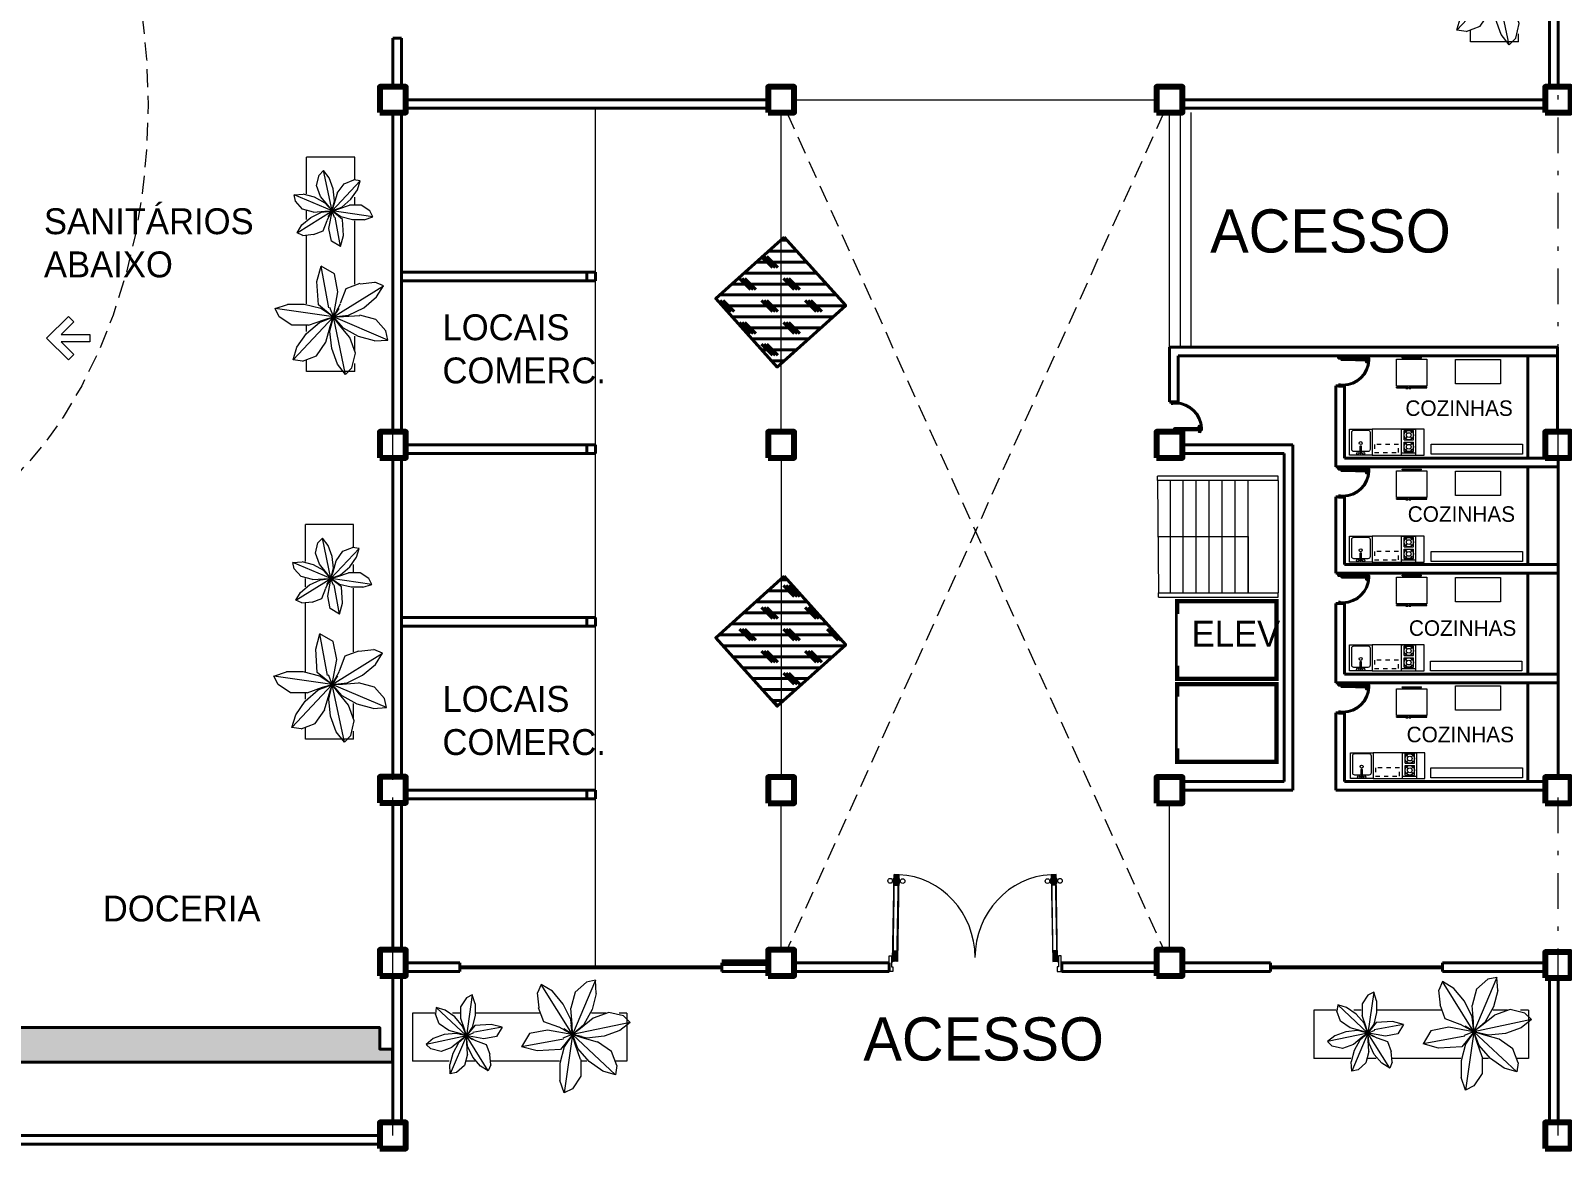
# Model space of a CAD drawing. Header units: millimetres. Extents: x 202 to 406, y -88 to 148.
# Drawn here: x 257.77 to 293.26, y 98.84 to 124.74 of the extents above; entities that cross this region are included whole.
import ezdxf

# ---------------------------------------------------------------- set-up
doc = ezdxf.new("R2010")
doc.units = ezdxf.units.MM
doc.header["$LTSCALE"] = 0.065
doc.linetypes.add('DASHDOT', pattern=[25.4, 12.7, -6.35, 0, -6.35])
doc.linetypes.add('DASHED2', pattern=[9.525, 6.35, -3.175])
doc.layers.get('0').update_dxf_attribs({"lineweight": 0})
for name, color, linetype, lineweight in [('accesos', 80, 'Continuous', 15), ('cajon', 6, 'Continuous', 13), ('COLUMNA', 231, 'Continuous', 80), ('EDIFICIOS', 5, 'Continuous', 90), ('ejes', 1, 'DASHDOT', 0), ('muebles', 140, 'Continuous', 0), ('muros', 50, 'Continuous', 40), ('PISOS', 56, 'Continuous', 0), ('proyeccion', 220, 'DASHED2', 5), ('rampa', 8, 'Continuous', 5)]:
    doc.layers.add(name, color=color, linetype=linetype, lineweight=lineweight)
doc.layers.add('AUXILIAR', color=1, linetype='Continuous')

# ---------------------------------------------------------------- blocks, each defined once
blk = doc.blocks.new('jardin04')
at = {"linetype": 'Continuous'}
for p, q in [((-1.491, 0.915), (-1.298, 1.205)), ((-1.298, -0.051), (-1.105, 1.302)), ((-1.298, 1.205), (-1.105, 1.302)), ((-1.105, 1.302), (-1.008, 1.012)), ((-2.327, 0.669), (-2.295, 0.883)), ((-2.295, 0.883), (-1.298, -0.051)), ((-2.295, 0.883), (-2.003, 0.796)), ((-2.003, 0.796), (-1.686, 0.574)), ((-1.491, 0.529), (-1.491, 0.915)), ((-1.008, 0.625), (-1.008, 1.012)), ((0.591, 0.655), (0.651, 0.793)), ((0.651, 0.793), (1.156, -0.019)), ((0.651, 0.793), (0.833, 0.681)), ((1.156, -0.019), (1.531, 0.861)), ((1.2, 0.669), (1.383, 0.83)), ((1.383, 0.83), (1.531, 0.861)), ((1.531, 0.861), (1.544, 0.647)), ((-2.563, 0.57), (-2.304, 0.57)), ((-2.563, -0.547), (-2.563, 0.57)), ((-2.327, 0.669), (-2.201, 0.345)), ((-1.686, 0.574), (-1.425, 0.273)), ((-1.636, 0.57), (-1.484, 0.57)), ((-1.489, 0.53), (-1.365, 0.174)), ((-1.105, 0.239), (-1.008, 0.625)), ((-0.998, 0.57), (0.597, 0.57)), ((0.591, 0.655), (0.617, 0.412)), ((0.609, 0.414), (0.693, 0.188)), ((0.833, 0.681), (1.007, 0.474)), ((0.962, 0.57), (1.159, 0.57)), ((1.007, 0.474), (1.129, 0.223)), ((1.13, 0.408), (1.2, 0.669)), ((1.132, 0.408), (1.151, 0.146)), ((1.339, 0.142), (1.474, 0.386)), ((1.474, 0.386), (1.544, 0.647)), ((1.554, 0.57), (2.405, 0.57)), ((2.405, -0.547), (2.405, 0.57)), ((-2.201, 0.345), (-1.884, 0.123)), ((-2.033, -0.01), (-1.637, 0.031)), ((-1.883, 0.126), (-1.522, 0.023)), ((-1.637, 0.031), (-1.298, -0.051)), ((-1.522, 0.023), (-1.302, -0.048)), ((-1.425, 0.273), (-1.298, -0.051)), ((-1.378, 0.15), (-1.298, -0.051)), ((-1.365, 0.174), (-1.298, -0.046)), ((-1.298, -0.051), (-1.105, 0.239)), ((-1.298, -0.051), (-1.179, 0.129)), ((-1.293, -0.051), (-1.079, 0.036)), ((-1.284, -0.025), (-1.02, 0.298)), ((-1.092, 0.056), (-0.122, 0.234)), ((-1.02, 0.298), (-0.481, 0.33)), ((-0.481, 0.33), (-0.122, 0.234)), ((-0.302, -0.073), (-0.122, 0.234)), ((0.458, -0.004), (0.751, 0.053)), ((0.693, 0.188), (0.936, 0.098)), ((0.751, 0.053), (1.179, -0.026)), ((0.942, 0.098), (1.156, -0.019)), ((1.018, 0.072), (1.154, -0.016)), ((1.023, 0.053), (1.156, -0.019)), ((1.129, 0.223), (1.156, -0.019)), ((1.138, 0.131), (1.156, -0.019)), ((1.151, 0.146), (1.157, -0.016)), ((1.156, -0.019), (2.092, 0.178)), ((1.156, -0.019), (1.339, 0.142)), ((1.156, -0.019), (1.269, 0.081)), ((1.159, -0.018), (1.288, 0.079)), ((1.288, 0.079), (1.492, 0.246)), ((1.491, 0.247), (1.745, 0.34)), ((1.67, -0.048), (1.924, 0.045)), ((1.745, 0.34), (1.982, 0.282)), ((1.924, 0.045), (2.092, 0.178)), ((1.982, 0.282), (2.092, 0.178)), ((-2.635, -0.332), (-1.298, -0.051)), ((-2.635, -0.332), (-2.396, -0.142)), ((-2.635, -0.332), (-2.479, -0.481)), ((-2.396, -0.142), (-2.033, -0.01)), ((-1.835, -1.308), (-1.298, -0.051)), ((-1.779, -0.429), (-1.487, -0.191)), ((-1.753, -0.629), (-1.56, -0.281)), ((-1.56, -0.281), (-1.298, -0.051)), ((-1.508, -0.001), (-1.298, -0.051)), ((-1.487, -0.191), (-1.303, -0.052)), ((-1.46, -0.194), (-1.298, -0.051)), ((-1.331, -0.041), (-0.721, -0.154)), ((-1.3, -0.056), (-1.292, -0.286)), ((-1.298, -0.051), (-0.577, -1.212)), ((-1.298, -0.051), (-1.274, -0.266)), ((-1.298, -0.051), (-1.26, -0.397)), ((-1.298, -0.051), (-1.108, -0.154)), ((-1.298, -0.051), (-0.993, -0.218)), ((-1.296, -0.055), (-1.102, -0.181)), ((-1.292, -0.286), (-1.264, -0.661)), ((-0.984, -0.218), (-0.637, -0.347)), ((-0.721, -0.154), (-0.302, -0.073)), ((-0.637, -0.347), (-0.517, -0.67)), ((0.332, -0.218), (0.458, -0.004)), ((0.332, -0.218), (1.011, -0.094)), ((0.332, -0.218), (0.584, -0.286)), ((0.584, -0.286), (0.961, -0.263)), ((0.953, -0.492), (1.02, -0.222)), ((0.961, -0.263), (1.145, -0.037)), ((1.002, -0.079), (1.152, -0.019)), ((1.02, -0.966), (1.156, -0.019)), ((1.02, -0.222), (1.156, -0.019)), ((1.072, -0.145), (1.156, -0.019)), ((1.155, -0.022), (1.203, -0.177)), ((1.156, -0.019), (1.854, -0.673)), ((1.156, -0.019), (1.244, -0.246)), ((1.156, -0.019), (1.211, -0.16)), ((1.156, -0.019), (1.393, -0.077)), ((1.156, -0.019), (1.303, -0.054)), ((1.158, -0.021), (1.312, -0.071)), ((1.203, -0.177), (1.289, -0.425)), ((1.244, -0.246), (1.427, -0.457)), ((1.312, -0.071), (1.565, -0.143)), ((1.393, -0.077), (1.67, -0.048)), ((1.566, -0.141), (1.787, -0.296)), ((1.787, -0.296), (1.876, -0.523)), ((-2.563, -0.547), (-2.38, -0.547)), ((-2.479, -0.481), (-2.14, -0.563)), ((-2.14, -0.563), (-1.777, -0.431)), ((-2.076, -0.547), (-1.742, -0.547)), ((-1.853, -1.003), (-1.753, -0.629)), ((-1.362, -1.034), (-1.262, -0.661)), ((-1.26, -0.397), (-1.086, -0.755)), ((-0.542, -0.547), (0.931, -0.547)), ((-0.529, -0.667), (-0.491, -1.013)), ((0.953, -0.763), (0.953, -0.492)), ((1.156, -0.898), (1.291, -0.695)), ((1.291, -0.695), (1.291, -0.425)), ((1.311, -0.547), (1.478, -0.547)), ((1.427, -0.457), (1.649, -0.612)), ((1.649, -0.612), (1.854, -0.673)), ((1.854, -0.673), (1.876, -0.523)), ((1.889, -0.547), (2.405, -0.547)), ((-1.853, -1.003), (-1.835, -1.308)), ((-1.623, -1.264), (-1.362, -1.034)), ((-1.086, -0.755), (-0.837, -1.052)), ((-0.837, -1.052), (-0.577, -1.212)), ((-0.577, -1.212), (-0.491, -1.013)), ((0.953, -0.763), (1.02, -0.966)), ((1.02, -0.966), (1.156, -0.898)), ((-1.835, -1.308), (-1.623, -1.264))]:
    blk.add_line(p, q, dxfattribs=at)
blk = doc.blocks.new('Elev')
at = {"layer": 'muebles'}
for p, q in [((-0.079, 0.097), (-0.079, 1.897)), ((-0.049, 0.097), (-0.049, 1.897))]:
    blk.add_line(p, q, dxfattribs=at)
at = {"layer": 'muebles', "const_width": 0.1}
blk.add_lwpolyline([(-0.079, 0.406), (-0.079, 0.097), (-2.379, 0.097), (-2.379, 1.897), (-0.079, 1.897), (-0.079, 1.604)], dxfattribs=at)
blk = doc.blocks.new('Flechau')
at = {"layer": 'AUXILIAR', "color": 0, "linetype": 'ByBlock'}
blk.add_lwpolyline([(0.899, 0.194, 0, 0.1, 0), (0.899, 0.294, 0, 0, 0), (0.899, 1.154, 0, 0, 0), (0.999, 1.054, 0, 0, 0), (-0.101, 1.054, 0, 0, 0), (-0.001, 1.154, 0, 0, 0), (-0.001, -0.005, 0, 0, 0)], format="xyseb", dxfattribs=at)
blk = doc.blocks.new('Puer05pl')
at = {"color": 7}
for p, q in [((-0.86, 0.775), (-0.872, 0.775)), ((-0.864, -0.039), (-0.848, 0.83)), ((-0.861, 0.741), (-0.86, 0.793)), ((-0.855, 0.793), (-0.86, 0.793)), ((-0.813, 0.829), (-0.849, 0.761)), ((-0.825, 0.829), (-0.849, 0.784)), ((-0.808, 0.816), (-0.849, 0.737)), ((-0.837, 0.83), (-0.848, 0.808)), ((-0.809, 0.793), (-0.844, 0.725)), ((-0.809, 0.769), (-0.832, 0.725)), ((-0.824, -0.04), (-0.808, 0.829)), ((-0.802, 0.792), (-0.797, 0.792)), ((-0.798, 0.74), (-0.797, 0.792)), ((-0.797, 0.774), (-0.786, 0.774)), ((0.797, 0.774), (0.786, 0.774)), ((0.798, 0.74), (0.797, 0.792)), ((0.802, 0.792), (0.797, 0.792)), ((0.824, -0.04), (0.808, 0.829)), ((0.808, 0.816), (0.849, 0.737)), ((0.809, 0.793), (0.844, 0.725)), ((0.809, 0.769), (0.832, 0.725)), ((0.813, 0.829), (0.849, 0.761)), ((0.825, 0.829), (0.849, 0.784)), ((0.837, 0.83), (0.848, 0.808)), ((0.864, -0.039), (0.848, 0.83)), ((0.855, 0.793), (0.86, 0.793)), ((0.861, 0.741), (0.86, 0.793)), ((0.86, 0.775), (0.872, 0.775)), ((-0.861, 0.759), (-0.872, 0.76)), ((-0.856, 0.741), (-0.861, 0.741)), ((-0.85, 0.725), (-0.81, 0.724)), ((-0.809, 0.746), (-0.821, 0.725)), ((-0.803, 0.74), (-0.798, 0.74)), ((-0.798, 0.758), (-0.786, 0.758)), ((0.798, 0.758), (0.786, 0.758)), ((0.803, 0.74), (0.798, 0.74)), ((0.809, 0.746), (0.821, 0.725)), ((0.85, 0.725), (0.81, 0.724)), ((0.856, 0.741), (0.861, 0.741)), ((0.861, 0.759), (0.872, 0.76)), ((-0.863, 0.006), (-0.841, -0.04)), ((-0.862, 0.053), (-0.824, -0.028)), ((-0.862, 0.029), (-0.829, -0.04)), ((-0.856, 0.065), (-0.823, -0.004)), ((-0.845, 0.065), (-0.823, 0.019)), ((-0.833, 0.065), (-0.822, 0.043)), ((0.833, 0.065), (0.822, 0.043)), ((0.845, 0.065), (0.823, 0.019)), ((0.856, 0.065), (0.823, -0.004)), ((0.862, 0.053), (0.824, -0.028)), ((0.862, 0.029), (0.829, -0.04)), ((0.863, 0.006), (0.841, -0.04)), ((-0.912, -0.01), (-0.906, -0.01)), ((-0.912, -0.115), (-0.906, -0.115)), ((-0.863, -0.017), (-0.853, -0.04)), ((0.863, -0.017), (0.853, -0.04)), ((0.912, -0.01), (0.906, -0.01)), ((0.912, -0.115), (0.906, -0.115))]:
    blk.add_line(p, q, dxfattribs=at)
for points in [[(-0.802, 0.829), (-0.818, -0.04), (-0.87, -0.039), (-0.854, 0.83), (-0.802, 0.829), (-0.854, 0.83)], [(0.802, 0.829), (0.818, -0.04), (0.87, -0.039), (0.854, 0.83), (0.802, 0.829), (0.854, 0.83)], [(-0.862, 0.065), (-0.822, 0.065)], [(0.862, 0.065), (0.822, 0.065)]]:
    blk.add_lwpolyline(points, dxfattribs=at)
for points in [[(-0.866, -0.094), (-0.866, -0.141), (-0.906, -0.141), (-0.906, 0.016), (-0.879, 0.016), (-0.879, -0.094)], [(0.866, -0.094), (0.866, -0.141), (0.906, -0.141), (0.906, 0.016), (0.879, 0.016), (0.879, -0.094)]]:
    blk.add_lwpolyline(points, close=True)
for centre, radius in [((-0.895, 0.768), 0.0239), ((-0.763, 0.765), 0.0239), ((0.763, 0.765), 0.0239), ((0.895, 0.768), 0.0239), ((-0.874, -0.042), 0.00473), ((0.874, -0.042), 0.00473)]:
    blk.add_circle(centre, radius, dxfattribs=at)
for centre, start, end in [((-0.837, -0.008), 0.5355, 87.5499), ((0.837, -0.008), 92.4501, 179.4645)]:
    blk.add_arc(centre, 0.838, start, end, dxfattribs=at)
for p in [(-0.912, -0.141), (0.912, -0.141)]:
    blk.add_point(p, dxfattribs=at)
blk = doc.blocks.new('LLAVES')
at = {"color": 0, "linetype": 'ByBlock'}
for p, q in [((0.015, 0.005), (0.015, -0.005)), ((0.095, 0.01), (0.02, 0.01)), ((0.1, -0.005), (0.1, 0.005)), ((0.02, -0.01), (0.095, -0.01))]:
    blk.add_line(p, q, dxfattribs=at)
for centre in [(0.013, 0.035), (0.013, -0.035)]:
    blk.add_circle(centre, 0.013, dxfattribs=at)
for centre, start, end in [((0.02, 0.005), 90, 180), ((0.095, 0.005), 0, 90), ((0.02, -0.005), 180, 270), ((0.095, -0.005), 270, 360)]:
    blk.add_arc(centre, 0.005, start, end, dxfattribs=at)
blk = doc.blocks.new('Mukoint')
at = {"linetype": 'ByBlock'}
for p, q in [((-0.679, 0.298), (-0.679, -0.302)), ((-0.343, 0.298), (-0.679, 0.298)), ((-0.343, 0.243), (-0.679, 0.243)), ((-0.343, 0.298), (-0.343, -0.302)), ((-0.343, -0.302), (-0.679, -0.302))]:
    blk.add_line(p, q, dxfattribs=at)
at = {"color": 7, "linetype": 'ByBlock'}
for p, q in [((-0.625, 0.216), (-0.625, -0.002)), ((-0.406, 0.216), (-0.625, 0.216)), ((-0.593, 0.184), (-0.554, 0.145)), ((-0.554, 0.068), (-0.593, 0.029)), ((-0.438, 0.184), (-0.477, 0.145)), ((-0.477, 0.068), (-0.438, 0.029)), ((-0.406, 0.216), (-0.406, -0.002)), ((-0.406, -0.002), (-0.625, -0.002)), ((-0.406, -0.057), (-0.625, -0.057)), ((-0.625, -0.057), (-0.625, -0.275)), ((-0.406, -0.275), (-0.625, -0.275)), ((-0.593, -0.089), (-0.554, -0.128)), ((-0.554, -0.205), (-0.593, -0.243)), ((-0.438, -0.089), (-0.477, -0.128)), ((-0.477, -0.205), (-0.438, -0.243)), ((-0.406, -0.057), (-0.406, -0.275))]:
    blk.add_line(p, q, dxfattribs=at)
for points in [[(-0.867, -0.302), (0.333, -0.302), (0.333, 0.298), (-0.867, 0.298)], [(0.333, 0.298), (0.858, 0.298), (0.858, -0.302), (0.333, -0.302)]]:
    blk.add_lwpolyline(points, close=True)
at = {"linetype": 'DASHED2', "ltscale": 0.1}
blk.add_lwpolyline([(0.282, 0.24), (-0.274, 0.24), (-0.274, 0.05), (0.282, 0.05)], close=True, dxfattribs=at)
at = {"color": 7, "linetype": 'ByBlock'}
blk.add_lwpolyline([(0.618, 0.218), (0.758, 0.218, -0.414214), (0.808, 0.168), (0.808, -0.23, -0.414214), (0.758, -0.28), (0.433, -0.28, -0.414214), (0.383, -0.23), (0.383, 0.168, -0.414214), (0.433, 0.218), (0.579, 0.218)], format="xyb", dxfattribs=at)
for centre, radius in [((-0.515, 0.107), 0.109), ((-0.515, 0.107), 0.0545), ((0.6, 0.021), 0.0341), ((-0.515, -0.166), 0.109), ((-0.515, -0.166), 0.0545)]:
    blk.add_circle(centre, radius, dxfattribs=at)
at = {"color": 7, "linetype": 'ByBlock', "xscale": 2, "yscale": 2, "zscale": 2, "rotation": 270}
blk.add_blockref('LLAVES', (0.599, 0.288), dxfattribs=at)
blk = doc.blocks.new('Puer04pl')
at = {"color": 0}
for p, q in [((0.038, 0.773), (0.028, 0.773)), ((0.039, 0.787), (0.029, 0.787)), ((0.036, 0.092), (0.049, 0.833)), ((0.038, 0.758), (0.039, 0.802)), ((0.043, 0.758), (0.038, 0.758)), ((0.043, 0.802), (0.039, 0.802)), ((0.079, 0.833), (0.048, 0.775)), ((0.083, 0.822), (0.048, 0.755)), ((0.048, 0.744), (0.082, 0.743)), ((0.069, 0.833), (0.049, 0.795)), ((0.059, 0.833), (0.049, 0.815)), ((0.083, 0.802), (0.052, 0.744)), ((0.082, 0.782), (0.062, 0.744)), ((0.07, 0.092), (0.083, 0.833)), ((0.082, 0.762), (0.072, 0.744)), ((0.087, 0.757), (0.092, 0.757)), ((0.088, 0.801), (0.092, 0.801)), ((0.092, 0.757), (0.092, 0.801)), ((0.092, 0.786), (0.102, 0.786)), ((0.092, 0.772), (0.102, 0.772)), ((0.036, 0.131), (0.055, 0.092)), ((0.036, 0.111), (0.045, 0.092)), ((0.037, 0.171), (0.07, 0.102)), ((0.037, 0.151), (0.065, 0.092)), ((0.042, 0.182), (0.07, 0.122)), ((0.052, 0.181), (0.071, 0.142)), ((0.062, 0.181), (0.071, 0.162))]:
    blk.add_line(p, q, dxfattribs=at)
for p, q in [((-0.006, 0.117), (0, 0.117)), ((-0.006, 0.028), (0, 0.028)), ((0.8, 0.117), (0.795, 0.117)), ((0.8, 0.028), (0.795, 0.028))]:
    blk.add_line(p, q)
for points in [[(0.089, 0.833), (0.075, 0.092), (0.03, 0.092), (0.044, 0.833), (0.089, 0.833), (0.044, 0.833)], [(0.037, 0.182), (0.071, 0.181)]]:
    blk.add_lwpolyline(points, dxfattribs=at)
for points in [[(0.034, 0.046), (0.034, 0.006), (0, 0.006), (0, 0.14), (0.022, 0.14), (0.022, 0.046)], [(0.761, 0.006), (0.761, 0.046), (0.772, 0.046), (0.772, 0.14), (0.795, 0.14), (0.795, 0.006)]]:
    blk.add_lwpolyline(points, close=True)
for centre, radius in [((0.009, 0.781), 0.0204), ((0.121, 0.778), 0.0204), ((0.027, 0.09), 0.00403)]:
    blk.add_circle(centre, radius, dxfattribs=at)
blk.add_arc((0.058, 0.119), 0.714, 0.5355, 87.5499, dxfattribs=at)
blk.add_point((-0.006, 0.006))
blk = doc.blocks.new('Muko07pl')
at = {"color": 0, "linetype": 'ByBlock'}
for p, q in [((-0.224, 0), (0.224, 0)), ((-0.224, -0.016), (-0.224, 0)), ((0.224, -0.016), (0.224, 0)), ((-0.354, -0.044), (0.354, -0.044)), ((-0.354, -0.664), (-0.354, -0.044)), ((-0.224, -0.018), (0.224, -0.018)), ((0.354, -0.044), (0.354, -0.664)), ((0.354, -0.664), (-0.354, -0.664)), ((-0.354, -0.686), (-0.089, -0.686)), ((-0.354, -0.702), (-0.354, -0.686)), ((-0.354, -0.702), (-0.089, -0.702)), ((-0.138, -0.702), (-0.089, -0.702)), ((-0.138, -0.717), (-0.138, -0.702)), ((-0.089, -0.702), (-0.089, -0.686)), ((-0.089, -0.717), (-0.089, -0.702)), ((-0.066, -0.686), (0.354, -0.686)), ((-0.066, -0.702), (-0.066, -0.686)), ((-0.066, -0.717), (-0.066, -0.702)), ((-0.066, -0.702), (-0.017, -0.702)), ((-0.066, -0.702), (0.354, -0.702)), ((-0.017, -0.717), (-0.017, -0.702)), ((0.354, -0.702), (0.354, -0.686)), ((-0.138, -0.717), (-0.089, -0.717)), ((-0.066, -0.717), (-0.017, -0.717))]:
    blk.add_line(p, q, dxfattribs=at)

msp = doc.modelspace()

# ---------------------------------------------------------------- hatches: boundary and pattern name
at = {"layer": 'muros'}
h = msp.add_hatch(dxfattribs=at)
h.set_pattern_fill('CORK', color=256, scale=0.08, style=0)
h.set_pattern_definition([(0, (0, 0), (0, 0.254), []), (135, (0.127, -0.127), (-0.5080002, -0.5080002), [0.3592104, -0.3592104]), (135, (0.1905, -0.127), (-0.5080002, -0.5080002), [0.3592104, -0.3592104]), (135, (0.254, -0.127), (-0.5080002, -0.5080002), [0.3592104, -0.3592104])])
h.paths.add_polyline_path([(275.159, 119.896), (273.643, 118.533), (275.069, 116.947), (275.159, 117.028)])
h.paths.add_polyline_path([(275.228, 119.958), (275.159, 119.896), (275.159, 117.028), (276.654, 118.371)])
h.paths.add_polyline_path([(275.159, 112.039), (273.643, 110.676), (275.069, 109.09), (275.159, 109.171)])
h.paths.add_polyline_path([(275.228, 112.1), (275.159, 112.039), (275.159, 109.171), (276.654, 110.514)])
msp.add_hatch(color=256, dxfattribs=at).paths.add_polyline_path([(257.459, 101.644), (257.459, 101.144), (257.159, 101.144), (257.159, 100.844), (266.156, 100.844), (266.157, 101.144), (265.859, 101.144), (265.859, 101.644)])

# ---------------------------------------------------------------- linework, layer by layer
for p, q in [((275.159, 115.444), (275.159, 122.844)), ((275.159, 114.844), (275.159, 107.444)), ((275.159, 103.444), (275.159, 106.844)), ((267.715, 103.074), (273.786, 103.074)), ((267.715, 103.044), (273.786, 103.044)), ((267.715, 103.014), (273.786, 103.014)), ((286.5, 103.074), (290.479, 103.074)), ((286.5, 103.044), (290.479, 103.044)), ((286.5, 103.014), (290.479, 103.014))]:
    msp.add_line(p, q)
at = {"color": 0, "linetype": 'ByBlock'}
msp.add_lwpolyline([(258.475, 117.7), (259.139, 117.7), (259.139, 117.532), (258.475, 117.532), (258.769, 117.238), (258.643, 117.112), (258.139, 117.616), (258.643, 118.12), (258.769, 117.994)], close=True, dxfattribs=at)
at = {"layer": 'accesos'}
for p, q in [((286.677, 114.42), (283.877, 114.42)), ((283.877, 114.32), (283.877, 114.42)), ((283.877, 114.32), (283.9, 111.72)), ((286.677, 114.32), (283.877, 114.32)), ((284.177, 111.72), (284.177, 114.32)), ((284.477, 111.72), (284.477, 114.32)), ((284.777, 111.72), (284.777, 114.32)), ((284.777, 111.72), (284.777, 114.32)), ((285.077, 111.72), (285.077, 114.32)), ((285.377, 111.72), (285.377, 114.32)), ((285.677, 111.72), (285.677, 114.32)), ((285.977, 113.02), (285.977, 114.32)), ((285.977, 111.72), (285.977, 114.32)), ((286.677, 114.32), (286.677, 114.42)), ((286.677, 114.32), (286.677, 111.72)), ((283.877, 113.02), (285.977, 113.02)), ((285.977, 113.02), (285.977, 111.72)), ((283.9, 111.62), (283.9, 111.72)), ((283.9, 111.72), (286.677, 111.72)), ((283.9, 111.62), (286.677, 111.62)), ((286.677, 111.62), (286.677, 111.72))]:
    msp.add_line(p, q, dxfattribs=at)
at = {"layer": 'COLUMNA'}
for points in [[(265.859, 122.844), (266.459, 122.844), (266.459, 123.444), (265.859, 123.444)], [(274.859, 122.844), (275.459, 122.844), (275.459, 123.444), (274.859, 123.444)], [(283.859, 122.844), (284.459, 122.844), (284.459, 123.444), (283.859, 123.444)], [(292.859, 122.844), (293.459, 122.844), (293.459, 123.444), (292.859, 123.444)], [(265.859, 114.844), (266.459, 114.844), (266.459, 115.444), (265.859, 115.444)], [(274.859, 114.844), (275.459, 114.844), (275.459, 115.444), (274.859, 115.444)], [(283.859, 114.844), (284.459, 114.844), (284.459, 115.444), (283.859, 115.444)], [(283.859, 114.844), (284.459, 114.844), (284.459, 115.444), (283.859, 115.444)], [(292.859, 114.844), (293.459, 114.844), (293.459, 115.444), (292.859, 115.444)], [(265.859, 106.851), (266.459, 106.851), (266.459, 107.451), (265.859, 107.451)], [(274.859, 106.844), (275.459, 106.844), (275.459, 107.444), (274.859, 107.444)], [(283.859, 106.844), (284.459, 106.844), (284.459, 107.444), (283.859, 107.444)], [(292.859, 106.844), (293.459, 106.844), (293.459, 107.444), (292.859, 107.444)], [(265.859, 102.844), (266.459, 102.844), (266.459, 103.444), (265.859, 103.444)], [(274.859, 102.844), (275.459, 102.844), (275.459, 103.444), (274.859, 103.444)], [(283.859, 102.844), (284.459, 102.844), (284.459, 103.444), (283.859, 103.444)], [(292.859, 102.794), (293.459, 102.794), (293.459, 103.394), (292.859, 103.394)], [(265.859, 98.844), (266.459, 98.844), (266.459, 99.444), (265.859, 99.444)], [(292.859, 98.844), (293.459, 98.844), (293.459, 99.444), (292.859, 99.444)]]:
    msp.add_lwpolyline(points, close=True, dxfattribs=at)
at = {"layer": 'EDIFICIOS'}
msp.add_line((274.859, 103.144), (273.786, 103.144), dxfattribs=at)
at = {"layer": 'ejes'}
for p, q in [((293.159, 99.144), (293.159, 131.712)), ((266.159, 99.144), (266.159, 121.905))]:
    msp.add_line(p, q, dxfattribs=at)
at = {"layer": 'muebles'}
for p, q in [((275.459, 123.144), (275.459, 123.144)), ((275.459, 123.144), (283.859, 123.144)), ((284.159, 116.144), (284.159, 122.844)), ((284.409, 117.411), (284.409, 122.844)), ((284.659, 117.411), (284.659, 122.844)), ((284.159, 103.444), (284.159, 106.844))]:
    msp.add_line(p, q, dxfattribs=at)
for points in [[(290.785, 117.125), (291.828, 117.125), (291.828, 116.561), (290.785, 116.561)], [(290.217, 115.158), (292.338, 115.158), (292.338, 114.927), (290.217, 114.927)], [(290.785, 114.539), (291.828, 114.539), (291.828, 113.975), (290.785, 113.975)], [(290.217, 112.676), (292.338, 112.676), (292.338, 112.445), (290.217, 112.445)], [(290.785, 112.075), (291.828, 112.075), (291.828, 111.511), (290.785, 111.511)], [(290.201, 110.137), (292.322, 110.137), (292.322, 109.907), (290.201, 109.907)], [(290.785, 109.563), (291.828, 109.563), (291.828, 108.999), (290.785, 108.999)], [(290.211, 107.662), (292.333, 107.662), (292.333, 107.431), (290.211, 107.431)]]:
    msp.add_lwpolyline(points, close=True, dxfattribs=at)
at = {"layer": 'muros'}
for p, q in [((292.959, 130.844), (292.959, 123.444)), ((293.159, 130.844), (293.159, 123.444)), ((266.159, 123.444), (266.159, 124.57)), ((266.159, 124.57), (266.359, 124.57)), ((266.359, 123.444), (266.359, 124.57)), ((266.159, 122.603), (266.159, 122.844)), ((266.359, 122.603), (266.359, 122.844)), ((266.459, 123.144), (274.859, 123.144)), ((266.459, 122.944), (274.859, 122.944)), ((284.459, 123.144), (292.859, 123.144)), ((284.459, 122.944), (292.859, 122.944)), ((266.159, 115.444), (266.159, 122.603)), ((266.359, 115.444), (266.359, 122.603)), ((266.359, 119.144), (270.859, 119.144)), ((266.359, 118.944), (270.859, 118.944)), ((270.659, 118.944), (270.659, 119.144)), ((270.859, 118.944), (270.859, 119.144)), ((284.159, 117.411), (284.159, 117.211)), ((288.013, 117.411), (284.159, 117.411)), ((284.159, 116.144), (284.159, 117.211)), ((284.359, 116.144), (284.359, 117.211)), ((288.013, 117.211), (284.359, 117.211)), ((288.013, 117.411), (288.213, 117.411)), ((288.013, 117.211), (293.145, 117.211)), ((288.213, 117.411), (293.145, 117.411)), ((292.459, 117.211), (292.459, 114.839)), ((293.145, 117.411), (293.145, 115.444)), ((288.013, 114.839), (288.013, 116.511)), ((288.013, 116.511), (288.213, 116.511)), ((288.213, 114.839), (288.213, 116.511)), ((284.159, 116.144), (284.359, 116.144)), ((266.159, 115.444), (266.159, 115.841)), ((266.459, 115.144), (270.859, 115.144)), ((270.659, 114.944), (270.659, 115.144)), ((270.859, 114.944), (270.859, 115.144)), ((284.459, 115.144), (287.013, 115.144)), ((287.013, 115.144), (287.013, 107.144)), ((266.159, 107.451), (266.159, 114.844)), ((266.159, 107.451), (266.159, 114.844)), ((266.359, 107.451), (266.359, 114.844)), ((266.459, 114.944), (270.859, 114.944)), ((284.459, 114.944), (286.813, 114.944)), ((286.813, 114.944), (286.813, 107.344)), ((288.013, 114.839), (288.013, 114.639)), ((288.013, 114.639), (288.213, 114.639)), ((288.213, 114.839), (293.145, 114.839)), ((288.213, 114.639), (293.145, 114.639)), ((292.459, 114.639), (292.459, 112.371)), ((293.159, 114.844), (293.159, 107.444)), ((288.013, 113.939), (288.013, 112.171)), ((288.013, 113.939), (288.213, 113.939)), ((288.213, 113.939), (288.213, 112.371)), ((288.013, 112.171), (288.213, 112.171)), ((288.213, 112.371), (293.145, 112.371)), ((288.213, 112.171), (293.145, 112.171)), ((292.459, 112.171), (292.459, 109.833)), ((288.013, 111.471), (288.013, 109.633)), ((288.013, 111.471), (288.213, 111.471)), ((288.213, 111.471), (288.213, 109.833)), ((266.359, 111.144), (270.859, 111.144)), ((270.659, 110.944), (270.659, 111.144)), ((270.859, 110.944), (270.859, 111.144)), ((266.359, 110.944), (270.859, 110.944)), ((288.213, 109.833), (293.145, 109.833)), ((288.013, 109.633), (288.213, 109.633)), ((288.213, 109.633), (293.145, 109.633)), ((292.459, 109.633), (292.459, 107.344)), ((288.013, 108.933), (288.013, 107.144)), ((288.013, 108.933), (288.213, 108.933)), ((288.213, 108.933), (288.213, 107.344)), ((286.813, 107.344), (284.459, 107.344)), ((284.459, 107.344), (286.813, 107.344)), ((284.464, 107.344), (284.464, 107.344)), ((292.859, 107.344), (288.213, 107.344)), ((266.159, 103.444), (266.159, 106.851)), ((266.359, 103.444), (266.359, 106.851)), ((266.459, 107.144), (270.859, 107.144)), ((266.459, 106.944), (270.859, 106.944)), ((270.659, 106.944), (270.659, 107.144)), ((270.859, 106.944), (270.859, 107.144)), ((284.459, 107.144), (284.459, 107.144)), ((284.459, 107.144), (287.013, 107.144)), ((288.013, 107.144), (288.213, 107.144)), ((292.859, 107.144), (288.213, 107.144)), ((266.459, 103.144), (267.715, 103.144)), ((267.715, 103.144), (266.459, 103.144)), ((266.459, 102.944), (267.715, 102.944)), ((267.715, 103.144), (267.715, 102.944)), ((274.859, 103.144), (273.786, 103.144)), ((273.786, 103.144), (274.859, 103.144)), ((273.786, 103.144), (273.786, 102.944)), ((273.786, 102.944), (274.859, 102.944)), ((275.459, 103.144), (277.659, 103.144)), ((275.459, 102.944), (277.659, 102.944)), ((277.659, 103.144), (277.659, 102.944)), ((281.659, 103.144), (283.859, 103.144)), ((281.659, 102.944), (281.659, 103.144)), ((281.659, 102.944), (283.859, 102.944)), ((284.459, 103.144), (286.5, 103.144)), ((284.459, 102.944), (286.5, 102.944)), ((286.5, 103.144), (286.5, 102.944)), ((290.479, 103.144), (292.859, 103.144)), ((290.479, 103.144), (290.479, 102.944)), ((290.479, 102.944), (292.859, 102.944)), ((266.159, 99.444), (266.159, 102.844)), ((266.359, 99.444), (266.359, 102.844)), ((292.959, 102.794), (292.959, 99.444)), ((293.159, 102.794), (293.159, 99.444)), ((266.159, 100.844), (257.159, 100.844)), ((257.459, 99.144), (265.859, 99.144)), ((257.459, 98.944), (265.859, 98.944))]:
    msp.add_line(p, q, dxfattribs=at)
for points in [[(275.228, 119.958), (276.654, 118.371), (275.069, 116.947), (273.643, 118.533)], [(275.228, 112.1), (276.654, 110.514), (275.069, 109.09), (273.643, 110.676)], [(257.459, 101.144), (257.159, 101.144), (257.159, 100.844), (266.156, 100.844), (266.157, 101.144), (265.859, 101.144), (265.859, 101.644), (257.459, 101.644)]]:
    msp.add_lwpolyline(points, close=True, dxfattribs=at)
at = {"layer": 'PISOS'}
msp.add_line((270.859, 103.074), (270.859, 122.944), dxfattribs=at)
at = {"layer": 'proyeccion'}
for p, q in [((275.294, 122.844), (284.024, 103.444)), ((284.024, 122.844), (275.294, 103.444))]:
    msp.add_line(p, q, dxfattribs=at)
msp.add_ellipse((253.759, 123.033), major_axis=(0, -10.249), ratio=0.656897, dxfattribs=at)

# ---------------------------------------------------------------- block references
at = {"layer": 'cajon', "xscale": 2.198974476181775, "yscale": 2.309464845541925, "zscale": 2.198974476181775}
msp.add_blockref('Puer05pl', (279.652, 103.27), dxfattribs=at)
at = {"layer": 'COLUMNA', "xscale": -1, "rotation": 359.9999999999983}
for p in [(284.254, 109.625), (284.254, 107.705)]:
    msp.add_blockref('Elev', p, dxfattribs=at)
at = {"layer": 'muebles'}
for name, p, rotation in [('jardin04', (291.698, 127.049), 90), ('jardin04', (264.734, 119.409), 90), ('Mukoint', (289.187, 115.207), 180), ('jardin04', (264.706, 110.892), 90), ('Mukoint', (289.187, 112.725), 180), ('Mukoint', (289.187, 110.207), 180), ('Mukoint', (289.209, 107.711), 180), ('jardin04', (269.023, 101.432), 180), ('jardin04', (289.909, 101.497), 180)]:
    msp.add_blockref(name, p, dxfattribs=dict(at, rotation=rotation))
for p in [(289.769, 117.172), (289.769, 114.586), (289.769, 112.123), (289.769, 109.54)]:
    msp.add_blockref('Muko07pl', p, dxfattribs=at)
at = {"layer": 'muros', "yscale": 0.8499999999999943, "zscale": 0.85, "rotation": 270.0000000000013}
for p, xscale in [((288.07, 117.185), 0.850000000000011), ((284.191, 115.457), -0.850000000000011), ((288.07, 114.613), 0.850000000000011), ((288.07, 112.145), 0.850000000000011), ((288.07, 109.607), 0.850000000000011)]:
    msp.add_blockref('Puer04pl', p, dxfattribs=dict(at, xscale=xscale))
at = {"layer": 'rampa', "xscale": -1.306386148745776, "yscale": 2.706499331916575, "zscale": 1.306386148745787, "rotation": 270.0641778652417}
msp.add_blockref('Flechau', (283.357, 112.42), dxfattribs=at)

# ---------------------------------------------------------------- texts
at = {"layer": 'muros'}
for s, height, p in [('SANITÁRIOS', 0.6, (258.077, 120.027)), ('ACESSO', 1, (285.1, 119.602)), ('ABAIXO', 0.6, (258.077, 119.027)), ('LOCAIS', 0.6, (267.311, 117.57)), ('COMERC.', 0.6, (267.311, 116.57)), ('COZINHAS', 0.36, (289.623, 115.816)), ('COZINHAS', 0.36, (289.677, 113.362)), ('ELEV', 0.6, (284.67, 110.471)), ('COZINHAS', 0.36, (289.704, 110.72)), ('LOCAIS', 0.6, (267.311, 108.959)), ('COZINHAS', 0.36, (289.651, 108.254)), ('COMERC.', 0.6, (267.311, 107.959)), ('DOCERIA', 0.6, (259.441, 104.102)), ('ACESSO', 1, (277.064, 100.88))]:
    msp.add_text(s, height=height, dxfattribs=at).set_placement(p)

doc.saveas('drawing.dxf')
